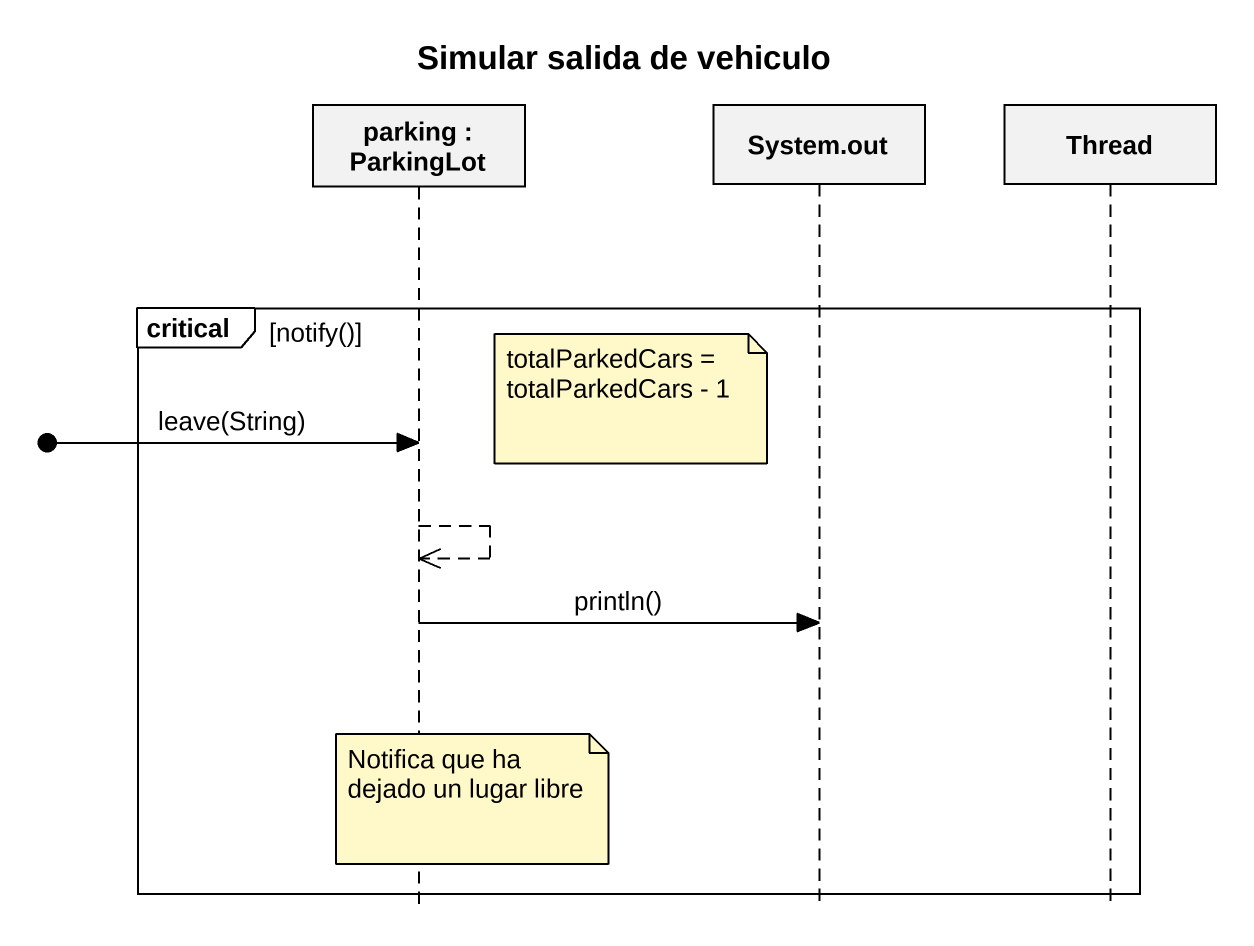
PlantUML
@startuml
title Simular salida de vehiculo
hide footbox
participant "parking : ParkingLot" as parking
participant "System.out" as System_out
participant Thread

critical notify()
  note left of System_out : totalParkedCars = totalParkedCars - 1
  [o-> parking : leave(String)
  parking -->> parking
  parking -> System_out : println()
  note over parking : Notifica que ha dejado un lugar libre
end
@enduml
